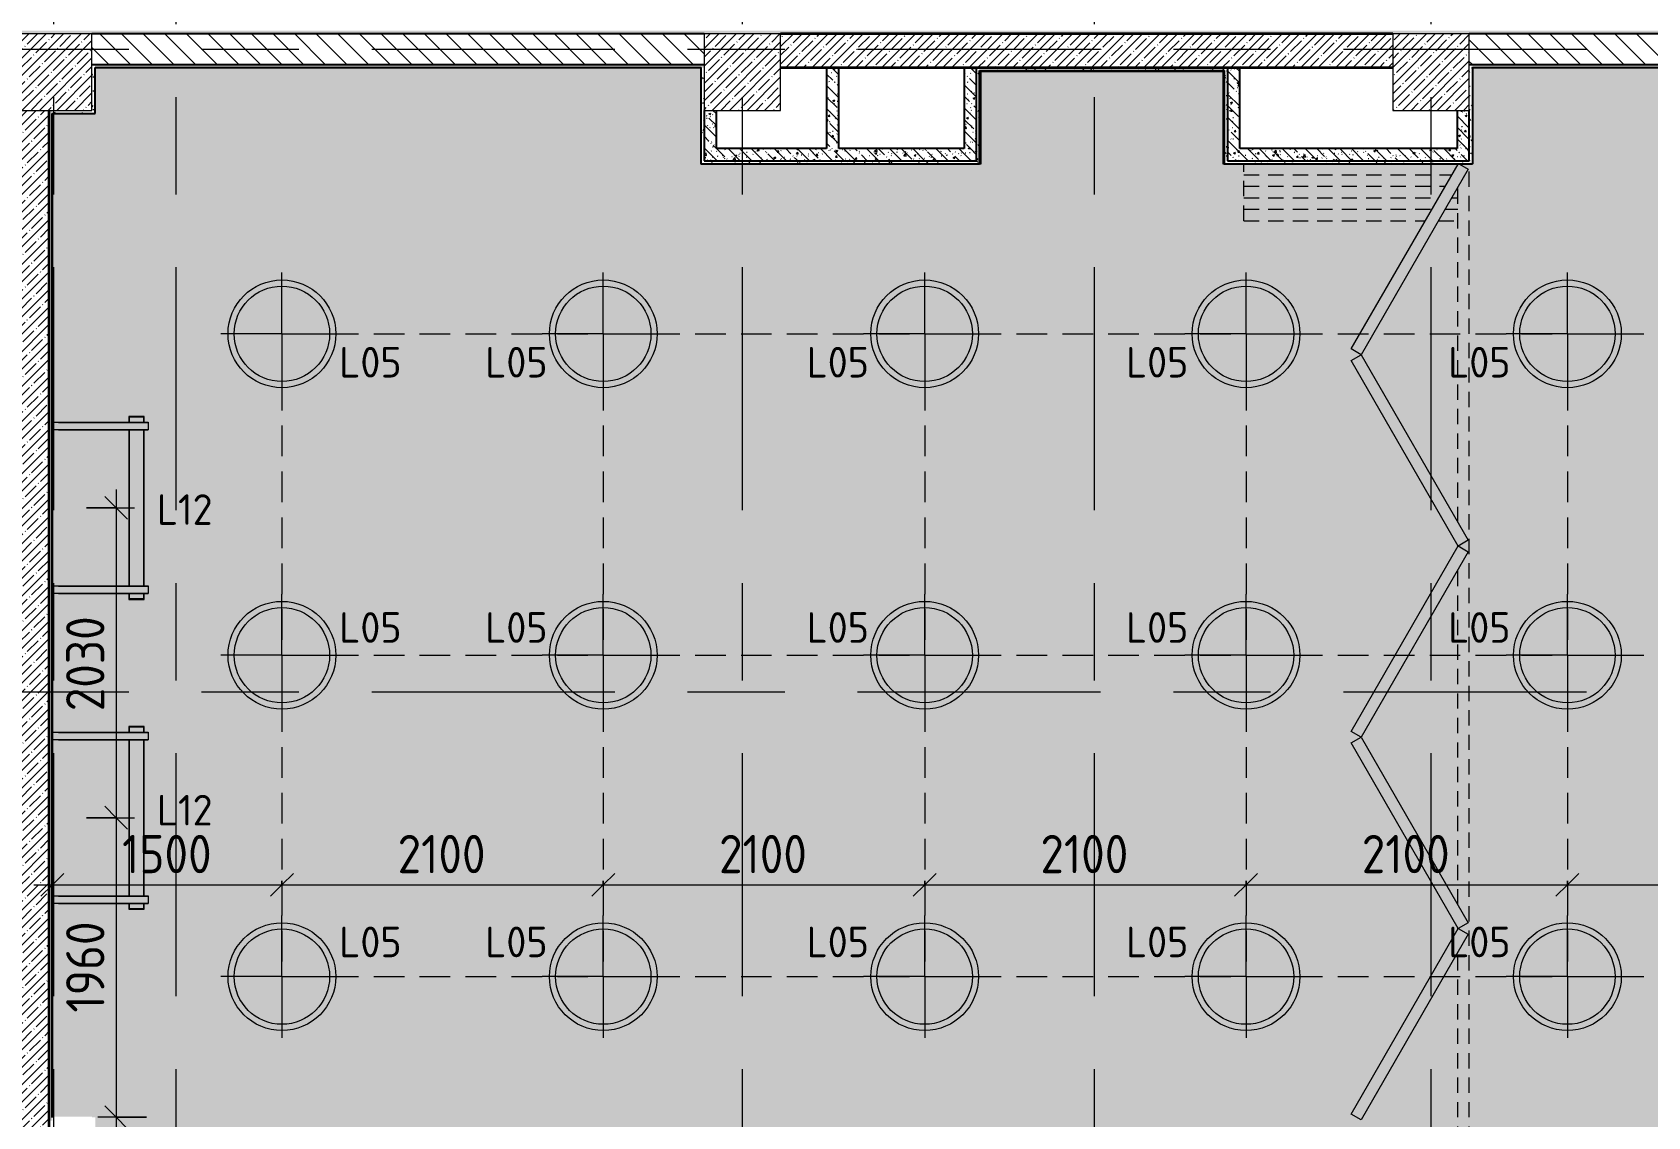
# Model space of a CAD drawing. Header units: millimetres. Extents: x 35802 to 233035, y -8553 to 29000.
# Drawn here: x 47520 to 58076, y 825 to 7910 of the extents above; entities that cross this region are included whole.
import ezdxf

# ---------------------------------------------------------------- set-up
doc = ezdxf.new("R2010")
doc.units = ezdxf.units.MM
for name, pattern in [('200_ШТРИХ__ш1_п0_6_', [160, 100, -60]), ('ADSK_Штрих_ш2 п1', [300, 200, -100]), ('Осевая', [3175, 635, -476.25, 1587.5, -476.25])]:
    doc.linetypes.add(name, pattern=pattern)
for name, color, linetype, lineweight in [('A-ANNO-DIMS', 7, 'Continuous', 9), ('A-ANNO-DIMS-100', 7, 'Continuous', 9), ('A-ANNO-NOTE', 7, 'Continuous', 9), ('A-DETL-1', 7, 'ADSK_Штрих_ш2 п1', 9), ('A-DOOR', 7, 'Continuous', 9), ('A-DOOR-2', 7, '200_ШТРИХ__ш1_п0_6_', 9), ('A-DOOR-FRAM', 7, 'Continuous', 9), ('E-LITE-EQPM-IDEN', 7, 'Continuous', 9), ('I-WALL', 7, 'Continuous', 9), ('S-COLS', 7, 'Continuous', 9), ('Оси-2', 7, 'Осевая', 9)]:
    doc.layers.add(name, color=color, linetype=linetype, lineweight=lineweight)
for name, color, linetype, lineweight, true_color in [('A-CLNG-1', 7, 'Continuous', 9, 0xc0c0c0), ('A-WALL-1', 7, 'Continuous', 35, 0x3c3c3c), ('A-WALL-2', 7, 'Continuous', 25, 0x3c3c3c), ('A-WALL-FNSH-2', 7, 'Continuous', 13, 0x3c3c3c), ('E-LITE-EQPM-1', 1, 'Continuous', 9, 0xff0000)]:
    doc.layers.add(name, color=color, linetype=linetype, lineweight=lineweight, true_color=true_color)
doc.layers.add('A-CLNG-PATT-1', color=7, linetype='Continuous', lineweight=9, transparency=1)
doc.styles.add('GOST Common', font='GOST_Common.ttf', dxfattribs={"height": 200})
doc.styles.add('ISOCPEUR', font='isocpeur.ttf', dxfattribs={"width": 0.9, "height": 250})
doc.dimstyles.new('ISO-2_5_0_9К_БОЛЬШОЙ', dxfattribs={"dimscale": 304.8, "dimtxt": 248.995294, "dimasz": 0.492126, "dimexe": 0.393701, "dimexo": 0.984252, "dimgap": 0, "dimtad": 1, "dimdec": 0, "dimrnd": 10, "dimzin": 0, "dimdsep": 46, "dimtxsty": 'ISOCPEUR', "dimblk1": 'OBLIQUE', "dimblk2": 'OBLIQUE', "dimsah": 1, "dimcen": 0.09, "dimdle": 0.393701, "dimazin": 0, "dimtfac": 1, "dimtdec": 4, "dimtix": 1, "dimtmove": 0, "dimatfit": 3, "dimfxl": 1, "dimtvp": 1, "dimtolj": 1, "dimtzin": 0, "dimarcsym": 2})
pattern_1 = [(45, (0, 0), (-57.02463, 57.02463), []), (45, (57.025, 0), (-57.02463, 57.02463), [100.806, -20.161, 3.353, -16.808])]
pattern_2 = [(135, (0, 0), (-70.71068, -70.71068), [])]
pattern_3 = [(135, (0, 0), (-75.43415, -75.43415), [106.68, -17.78, 3.556, -17.78]), (135, (0, 75.39), (-75.43415, -75.43415), []), (50, (0, 0), (127.52922, -11.15758), [13.335, -146.685]), (355, (0, 0), (-24.66966, 133.74002), [10.668, -117.348]), (100.451, (10.63, -0.93), (102.85973, 122.58178), [11.333, -124.663]), (46.184, (0, 35.56), (189.75516, -29.43036), [20.002, -220.027]), (96.636, (15.81, 33.1), (166.1822, 173.1996), [17, -186.995]), (351.184, (0, 35.56), (166.1839, 173.1976), [16.002, -176.022]), (21, (17.78, 26.67), (106.13027, -71.58603), [13.335, -146.685]), (326, (17.78, 26.67), (43.26188, 128.93175), [10.668, -117.348]), (71.451, (26.62, 20.7), (149.39198, 57.34505), [11.333, -124.663]), (37.5, (0, 0), (2.162228, 59.188357), [3.353, -112.573, 3.353, -115.773, -117.792]), (37.5, (0, 0), (2.162228, 59.188357), [-235.052, 3.353, -114.44]), (7.5, (0, 0), (46.77386, 70.12615), [3.353, -64.567, 3.353, -109.906, -44.894]), (7.5, (0, 0), (46.77386, 70.12615), [-181.178, 3.353, -41.542]), (327.5, (-39.65, 0), (94.91367, -4.010093), [3.353, -41.097, 3.353, -135.331, -184.023]), (327.5, (-39.65, 0), (94.91367, -4.010093), [-183.134, 3.353, -180.67]), (317.5, (-57.43, 0), (103.69057, 17.79882), [3.353, -54.432, 3.353, -88.748, -130.683]), (317.5, (-57.43, 0), (103.69057, 17.79882), [-149.885, 3.353, -127.33])]
pattern_4 = [(0, (0, 0), (121.92, 30.48), [10.058, -81.382, 10.058, -81.382, -487.68]), (0, (0, 0), (121.92, 30.48), [-182.88, 10.058, -172.822, 10.058, -81.382, -213.36]), (0, (0, 0), (121.92, 30.48), [-457.2, 10.058, -50.902, 10.058, -142.342]), (120, (45.72, 15.24), (-87.356454, 90.345817), [10.058, -81.382, 10.058, -81.382, -487.68]), (120, (45.72, 15.24), (-87.356454, 90.345817), [-182.88, 10.058, -172.822, 10.058, -81.382, -213.36]), (120, (45.72, 15.24), (-87.356454, 90.345817), [-457.2, 10.058, -50.902, 10.058, -142.342]), (240, (60.96, 76.2), (-34.563546, -120.825817), [10.058, -81.382, 10.058, -81.382, -487.68]), (240, (60.96, 76.2), (-34.563546, -120.825817), [-182.88, 10.058, -172.822, 10.058, -81.382, -213.36]), (240, (60.96, 76.2), (-34.563546, -120.825817), [-457.2, 10.058, -50.902, 10.058, -142.342])]

# ---------------------------------------------------------------- blocks, each defined once
blk = doc.blocks.new('BSC_Колонна _Прямоугольная - 500х500-V2-План расстановки осветительного оборудования 1 этажа в осях 12-23')
at = {"layer": 'S-COLS'}
h = blk.add_hatch(dxfattribs=at)
h.set_pattern_fill('FP_4', color=256, style=0, pattern_type=2)
h.set_pattern_definition([(45, (-47660, -7650), (-57.02463, 57.02463), []), (45, (-47602.975, -7650), (-57.02463, 57.02463), [100.806, -20.161, 3.353, -16.808])])
h.paths.add_polyline_path([(-250, -250), (250, -250), (250, 250), (-250, 250)])
for p, q in [((250, 250), (-250, 250)), ((-250, 250), (-250, -250)), ((250, -250), (250, 250)), ((-250, -250), (250, -250))]:
    blk.add_line(p, q, dxfattribs=at)
blk = doc.blocks.new('BSC_Колонна _Прямоугольная - 500х500-V3-План расстановки осветительного оборудования 1 этажа в осях 12-23')
at = {"layer": 'S-COLS'}
h = blk.add_hatch(dxfattribs=at)
h.set_pattern_fill('FP_5', color=256, style=0, pattern_type=2)
h.set_pattern_definition([(45, (-52160, -7650), (-57.02463, 57.02463), []), (45, (-52102.975, -7650), (-57.02463, 57.02463), [100.806, -20.161, 3.353, -16.808])])
h.paths.add_polyline_path([(-250, -250), (250, -250), (250, 250), (-250, 250)])
for p, q in [((250, 250), (-250, 250)), ((-250, 250), (-250, -250)), ((250, -250), (250, 250)), ((-250, -250), (250, -250))]:
    blk.add_line(p, q, dxfattribs=at)
blk = doc.blocks.new('DOR__перегородка__Прямоугольная - ТП-3_ Вн_ДПГ_6820х3300h-19315679-План расстановки осветительного оборудования 1 этажа в осях 12-23')
at = {"layer": 'A-DOOR-2'}
for p, q in [((6445, 1474), (6815, 1474)), ((6445, 1474), (6445, 288)), ((6520, 1474), (6520, 244)), ((6595, 1474), (6595, 201)), ((6670, 1474), (6670, 158)), ((6745, 1474), (6745, 114)), ((6445, 201), (6445, 75)), ((6520, 158), (6520, 75)), ((6595, 114), (6595, 75)), ((166, 75), (171, 75)), ((166, 0), (171, 0)), ((267, 75), (1664, 75)), ((267, 0), (6815, 0)), ((1814, 75), (1827, 75)), ((1977, 75), (4164, 75)), ((4314, 75), (4325, 75)), ((4475, 75), (6663, 75)), ((6813, 75), (6815, 75))]:
    blk.add_line(p, q, dxfattribs=at)
at = {"layer": 'A-DOOR-FRAM'}
for p, q in [((570, 707), (608, 772)), ((608, 772), (1820, 72)), ((1821, 72), (3033, 772)), ((3033, 772), (3071, 707)), ((3070, 707), (3107, 772)), ((3107, 772), (4320, 72)), ((4319, 72), (5532, 772)), ((5532, 772), (5569, 707)), ((5569, 707), (5607, 772)), ((5607, 772), (6815, 74)), ((1783, 7), (570, 707)), ((3071, 707), (1858, 7)), ((4282, 7), (3070, 707)), ((5569, 707), (4357, 7)), ((6781, 7), (5569, 707)), ((1820, 72), (1783, 7)), ((1858, 7), (1821, 72)), ((4320, 72), (4282, 7)), ((4357, 7), (4319, 72)), ((6815, 65), (6781, 7)), ((6816, 67), (6815, 65))]:
    blk.add_line(p, q, dxfattribs=at)
blk = doc.blocks.new('BSC_Колонна _Прямоугольная - 500х500-V17-План расстановки осветительного оборудования 1 этажа в осях 12-23')
at = {"layer": 'S-COLS'}
h = blk.add_hatch(dxfattribs=at)
h.set_pattern_fill('FP_25', color=256, style=0, pattern_type=2)
h.set_pattern_definition([(45, (-56660, -7650), (-57.02463, 57.02463), []), (45, (-56602.975, -7650), (-57.02463, 57.02463), [100.806, -20.161, 3.353, -16.808])])
h.paths.add_polyline_path([(-250, -250), (250, -250), (250, 250), (-250, 250)])
for p, q in [((250, 250), (-250, 250)), ((-250, 250), (-250, -250)), ((250, -250), (250, 250)), ((-250, -250), (250, -250))]:
    blk.add_line(p, q, dxfattribs=at)
blk = doc.blocks.new('E220 IP40 _школа доски 1195-100 IP40 аналог 1-36_ - V1-E0-00270-60000-4001839 _ V2-A0-PR00-00_2_0017_25 _Призма стандарт_-V47-План расстановки осветительного оборудования 1 этажа в осях 12-23')
at = {"layer": 'E-LITE-EQPM-1'}
for p, q in [((38781, 3318), (38781, 3268)), ((38781, 3318), (38821, 3318)), ((38783, 3270), (38783, 3316)), ((38821, 3316), (38783, 3316)), ((38821, 3318), (39406, 3318)), ((38821, 3316), (38821, 3318)), ((38821, 3316), (39406, 3316)), ((39381, 3355), (39281, 3355)), ((39281, 3355), (39281, 3318)), ((39379, 3352), (39283, 3352)), ((39283, 3352), (39283, 3318)), ((39283, 3318), (39283, 3352)), ((39283, 3352), (39379, 3352)), ((39379, 3318), (39379, 3352)), ((39379, 3352), (39379, 3318)), ((39381, 3318), (39381, 3355)), ((39406, 3318), (39406, 3316)), ((39406, 3316), (39406, 3270)), ((38821, 3268), (38781, 3268)), ((38783, 3270), (38821, 3270)), ((38821, 3270), (39406, 3270)), ((38821, 3268), (38821, 3270)), ((38821, 3268), (39406, 3268)), ((39281, 3268), (39281, 2248)), ((39283, 3268), (39283, 2248)), ((39283, 2248), (39283, 3268)), ((39379, 2248), (39379, 3268)), ((39379, 3268), (39379, 2248)), ((39381, 2248), (39381, 3268)), ((39406, 3270), (39406, 3268)), ((38781, 2248), (38781, 2198)), ((38781, 2248), (38821, 2248)), ((38783, 2200), (38783, 2246)), ((38821, 2246), (38783, 2246)), ((38821, 2248), (39406, 2248)), ((38821, 2246), (38821, 2248)), ((38821, 2246), (39406, 2246)), ((39406, 2248), (39406, 2246)), ((39406, 2246), (39406, 2200)), ((38821, 2198), (38781, 2198)), ((38783, 2200), (38821, 2200)), ((38821, 2200), (39406, 2200)), ((38821, 2198), (38821, 2200)), ((38821, 2198), (39406, 2198)), ((39281, 2198), (39281, 2160)), ((39281, 2160), (39381, 2160)), ((39283, 2198), (39283, 2163)), ((39283, 2163), (39283, 2198)), ((39283, 2163), (39379, 2163)), ((39379, 2163), (39283, 2163)), ((39379, 2163), (39379, 2198)), ((39379, 2198), (39379, 2163)), ((39381, 2160), (39381, 2198)), ((39406, 2200), (39406, 2198))]:
    blk.add_line(p, q, dxfattribs=at)
blk = doc.blocks.new('E220 IP40 _школа доски 1195-100 IP40 аналог 1-36_ - V1-E0-00270-60000-4001839 _ V2-A0-PR00-00_2_0017_25 _Призма стандарт_-V48-План расстановки осветительного оборудования 1 этажа в осях 12-23')
at = {"layer": 'E-LITE-EQPM-1'}
for p, q in [((47651, 3338), (47651, 3288)), ((47651, 3338), (47691, 3338)), ((47691, 3288), (47651, 3288)), ((47653, 3290), (47653, 3336)), ((47691, 3336), (47653, 3336)), ((47653, 3290), (47691, 3290)), ((47691, 3338), (48276, 3338)), ((47691, 3336), (47691, 3338)), ((47691, 3336), (48276, 3336)), ((47691, 3290), (48276, 3290)), ((47691, 3288), (47691, 3290)), ((47691, 3288), (48276, 3288)), ((48251, 3375), (48151, 3375)), ((48151, 3375), (48151, 3338)), ((48151, 3288), (48151, 2268)), ((48249, 3372), (48153, 3372)), ((48153, 3372), (48153, 3338)), ((48153, 3338), (48153, 3372)), ((48153, 3372), (48249, 3372)), ((48153, 3288), (48153, 2268)), ((48153, 2268), (48153, 3288)), ((48249, 3338), (48249, 3372)), ((48249, 3372), (48249, 3338)), ((48249, 2268), (48249, 3288)), ((48249, 3288), (48249, 2268)), ((48251, 3338), (48251, 3375)), ((48251, 2268), (48251, 3288)), ((48276, 3338), (48276, 3336)), ((48276, 3336), (48276, 3290)), ((48276, 3290), (48276, 3288)), ((47651, 2268), (47651, 2218)), ((47651, 2268), (47691, 2268)), ((47691, 2218), (47651, 2218)), ((47653, 2220), (47653, 2266)), ((47691, 2266), (47653, 2266)), ((47653, 2220), (47691, 2220)), ((47691, 2268), (48276, 2268)), ((47691, 2266), (47691, 2268)), ((47691, 2266), (48276, 2266)), ((47691, 2220), (48276, 2220)), ((47691, 2218), (47691, 2220)), ((47691, 2218), (48276, 2218)), ((48151, 2218), (48151, 2180)), ((48153, 2218), (48153, 2183)), ((48153, 2183), (48153, 2218)), ((48249, 2183), (48249, 2218)), ((48249, 2218), (48249, 2183)), ((48251, 2180), (48251, 2218)), ((48276, 2268), (48276, 2266)), ((48276, 2266), (48276, 2220)), ((48276, 2220), (48276, 2218)), ((48151, 2180), (48251, 2180)), ((48153, 2183), (48249, 2183)), ((48249, 2183), (48153, 2183))]:
    blk.add_line(p, q, dxfattribs=at)
blk = doc.blocks.new('DIMBLOCK176-План расстановки осветительного оборудования 1 этажа в осях 12-23')
at = {"layer": 'A-ANNO-DIMS-100'}
for p, q in [((47651, 2146), (47651, 2460)), ((47531, 2340), (49151, 2340)), ((47651, 2340), (47651, 2146)), ((49151, 2365), (49151, 2220)), ((49151, 2340), (49151, 2365))]:
    blk.add_line(p, q, dxfattribs=at)
at = {"layer": 'A-ANNO-DIMS-100', "lineweight": 20}
for p, q in [((47651, 2340), (47576, 2265)), ((47651, 2340), (47726, 2415)), ((49151, 2340), (49076, 2265)), ((49151, 2340), (49226, 2415))]:
    blk.add_line(p, q, dxfattribs=at)
at = {"layer": 'A-ANNO-DIMS-100', "color": 0, "insert": (48107, 2666), "char_height": 250, "width": 706.76, "attachment_point": 1, "line_spacing_factor": 1.149209, "style": 'ISOCPEUR'}
blk.add_mtext('1500', dxfattribs=at)
blk = doc.blocks.new('_Oblique')
at = {"color": 0, "linetype": 'ByBlock', "lineweight": -2}
blk.add_line((-0.5, -0.5), (0.5, 0.5), dxfattribs=at)
blk = doc.blocks.new('DIMBLOCK177-План расстановки осветительного оборудования 1 этажа в осях 12-23')
at = {"layer": 'A-ANNO-DIMS-100', "lineweight": 20}
for p, q in [((49151, 2340), (49076, 2265)), ((49151, 2340), (49226, 2415)), ((51251, 2340), (51176, 2265)), ((51251, 2340), (51326, 2415))]:
    blk.add_line(p, q, dxfattribs=at)
at = {"layer": 'A-ANNO-DIMS-100'}
for p, q in [((49151, 2365), (49151, 2220)), ((49151, 2340), (49151, 2365)), ((49151, 2340), (51251, 2340)), ((51251, 2365), (51251, 2220)), ((51251, 2340), (51251, 2365))]:
    blk.add_line(p, q, dxfattribs=at)
at = {"layer": 'A-ANNO-DIMS-100', "color": 0, "insert": (49907, 2666), "char_height": 250, "width": 706.76, "attachment_point": 1, "line_spacing_factor": 1.149209, "style": 'ISOCPEUR'}
blk.add_mtext('2100', dxfattribs=at)
blk = doc.blocks.new('DIMBLOCK178-План расстановки осветительного оборудования 1 этажа в осях 12-23')
at = {"layer": 'A-ANNO-DIMS-100', "lineweight": 20}
for p, q in [((51251, 2340), (51176, 2265)), ((51251, 2340), (51326, 2415)), ((53351, 2340), (53276, 2265)), ((53351, 2340), (53426, 2415))]:
    blk.add_line(p, q, dxfattribs=at)
at = {"layer": 'A-ANNO-DIMS-100'}
for p, q in [((51251, 2365), (51251, 2220)), ((51251, 2340), (51251, 2365)), ((51251, 2340), (53351, 2340)), ((53351, 2365), (53351, 2220)), ((53351, 2340), (53351, 2365))]:
    blk.add_line(p, q, dxfattribs=at)
at = {"layer": 'A-ANNO-DIMS-100', "color": 0, "insert": (52007, 2666), "char_height": 250, "width": 706.76, "attachment_point": 1, "line_spacing_factor": 1.149209, "style": 'ISOCPEUR'}
blk.add_mtext('2100', dxfattribs=at)
blk = doc.blocks.new('DIMBLOCK179-План расстановки осветительного оборудования 1 этажа в осях 12-23')
at = {"layer": 'A-ANNO-DIMS-100', "lineweight": 20}
for p, q in [((53351, 2340), (53276, 2265)), ((53351, 2340), (53426, 2415)), ((55451, 2340), (55376, 2265)), ((55451, 2340), (55526, 2415))]:
    blk.add_line(p, q, dxfattribs=at)
at = {"layer": 'A-ANNO-DIMS-100'}
for p, q in [((53351, 2365), (53351, 2220)), ((53351, 2340), (53351, 2365)), ((53351, 2340), (55451, 2340)), ((55451, 2365), (55451, 2220)), ((55451, 2340), (55451, 2365))]:
    blk.add_line(p, q, dxfattribs=at)
at = {"layer": 'A-ANNO-DIMS-100', "color": 0, "insert": (54107, 2666), "char_height": 250, "width": 706.76, "attachment_point": 1, "line_spacing_factor": 1.149209, "style": 'ISOCPEUR'}
blk.add_mtext('2100', dxfattribs=at)
blk = doc.blocks.new('DIMBLOCK180-План расстановки осветительного оборудования 1 этажа в осях 12-23')
at = {"layer": 'A-ANNO-DIMS-100', "lineweight": 20}
for p, q in [((55451, 2340), (55376, 2265)), ((55451, 2340), (55526, 2415)), ((57551, 2340), (57476, 2265)), ((57551, 2340), (57626, 2415))]:
    blk.add_line(p, q, dxfattribs=at)
at = {"layer": 'A-ANNO-DIMS-100'}
for p, q in [((55451, 2365), (55451, 2220)), ((55451, 2340), (55451, 2365)), ((55451, 2340), (57551, 2340)), ((57551, 2365), (57551, 2220)), ((57551, 2340), (57551, 2365))]:
    blk.add_line(p, q, dxfattribs=at)
at = {"layer": 'A-ANNO-DIMS-100', "color": 0, "insert": (56207, 2666), "char_height": 250, "width": 706.76, "attachment_point": 1, "line_spacing_factor": 1.149209, "style": 'ISOCPEUR'}
blk.add_mtext('2100', dxfattribs=at)
blk = doc.blocks.new('DIMBLOCK181-План расстановки осветительного оборудования 1 этажа в осях 12-23')
at = {"layer": 'A-ANNO-DIMS-100', "lineweight": 20}
for p, q in [((57551, 2340), (57476, 2265)), ((57551, 2340), (57626, 2415)), ((59651, 2340), (59576, 2265)), ((59651, 2340), (59726, 2415))]:
    blk.add_line(p, q, dxfattribs=at)
at = {"layer": 'A-ANNO-DIMS-100'}
for p, q in [((57551, 2365), (57551, 2220)), ((57551, 2340), (57551, 2365)), ((57551, 2340), (59651, 2340)), ((59651, 2365), (59651, 2220)), ((59651, 2340), (59651, 2365))]:
    blk.add_line(p, q, dxfattribs=at)
at = {"layer": 'A-ANNO-DIMS-100', "color": 0, "insert": (58307, 2666), "char_height": 250, "width": 706.76, "attachment_point": 1, "line_spacing_factor": 1.149209, "style": 'ISOCPEUR'}
blk.add_mtext('2100', dxfattribs=at)
blk = doc.blocks.new('DIMBLOCK203-План расстановки осветительного оборудования 1 этажа в осях 12-23')
at = {"layer": 'A-ANNO-DIMS-100', "lineweight": 20}
for p, q in [((48068, 4803), (47993, 4878)), ((48068, 4803), (48143, 4728)), ((48068, 2778), (47993, 2853)), ((48068, 2778), (48143, 2703))]:
    blk.add_line(p, q, dxfattribs=at)
at = {"layer": 'A-ANNO-DIMS-100'}
for p, q in [((48068, 4923), (48068, 2778)), ((47874, 4803), (48188, 4803)), ((48068, 4803), (47874, 4803)), ((47874, 2778), (48188, 2778)), ((48068, 2778), (47874, 2778))]:
    blk.add_line(p, q, dxfattribs=at)
at = {"layer": 'A-ANNO-DIMS-100', "color": 0, "insert": (47741, 3474), "char_height": 250, "width": 758.48, "attachment_point": 1, "rotation": 90, "line_spacing_factor": 1.149209, "style": 'ISOCPEUR'}
blk.add_mtext('2030', dxfattribs=at)
blk = doc.blocks.new('DIMBLOCK204-План расстановки осветительного оборудования 1 этажа в осях 12-23')
at = {"layer": 'A-ANNO-DIMS-100', "lineweight": 20}
for p, q in [((48068, 2778), (47993, 2853)), ((48068, 2778), (48143, 2703)), ((48068, 821), (47993, 896)), ((48068, 821), (48143, 746))]:
    blk.add_line(p, q, dxfattribs=at)
at = {"layer": 'A-ANNO-DIMS-100'}
for p, q in [((47874, 2778), (48188, 2778)), ((48068, 2778), (47874, 2778)), ((48068, 2778), (48068, 701)), ((48267, 821), (47948, 821)), ((48068, 821), (48267, 821))]:
    blk.add_line(p, q, dxfattribs=at)
at = {"layer": 'A-ANNO-DIMS-100', "color": 0, "insert": (47741, 1505), "char_height": 250, "width": 706.76, "attachment_point": 1, "rotation": 90, "line_spacing_factor": 1.149209, "style": 'ISOCPEUR'}
blk.add_mtext('1960', dxfattribs=at)

msp = doc.modelspace()

# ---------------------------------------------------------------- hatches: boundary and pattern name
at = {"layer": 'A-CLNG-PATT-1'}
h = msp.add_hatch(color=256, dxfattribs=at)
h.paths.add_polyline_path([(64400.9, 141), (65389, 141), (65389, 7659), (62211, 7659), (62211, 7049), (60889, 7049), (60889, 7679), (56931, 7679), (56931, 7049), (55309, 7049), (55309, 7659), (53711, 7659), (53711, 7049), (51889, 7049), (51889, 7679), (47931, 7679), (47931, 7379), (47651, 7379), (47651, 825), (47910, 825), (47910, 821), (47931, 821), (47931, 141), (51850.5, 141), (51850.5, 501), (52781, 501), (52781, 141), (56389, 141), (56389, 501), (57181, 501), (57181, 141), (60889, 141), (60889, 501), (61631, 501), (61631, 141), (62949.9, 141)])
h.paths.add_polyline_path([(60000, 7050), (58200, 7050), (58200, 7070), (58250, 7070), (58250, 7150), (59950, 7150), (59950, 7070), (60000, 7070)])
at = {"layer": 'I-WALL'}
h = msp.add_hatch(dxfattribs=at)
h.set_pattern_fill('FP_67', color=256, style=0, pattern_type=2)
h.set_pattern_definition(pattern_4)
h.paths.add_polyline_path([(75283.4, 7900), (75460, 7900), (75459, 7920), (38760, 7920), (38760, 7900), (74557.9, 7900)])
h = msp.add_hatch(dxfattribs=at)
h.set_pattern_fill('FP_20', color=256, style=0, pattern_type=2)
h.set_pattern_definition(pattern_2)
h.paths.add_polyline_path([(51910, 7700), (51910, 7900), (47910, 7900), (47910, 7700), (49890.9, 7700)])
h = msp.add_hatch(dxfattribs=at)
h.set_pattern_fill('FP_1', color=256, style=0, pattern_type=2)
h.set_pattern_definition(pattern_1)
h.paths.add_polyline_path([(56410, 7680), (56410, 7900), (52410, 7900), (52410, 7680), (55694.9, 7680)])
h = msp.add_hatch(dxfattribs=at)
h.set_pattern_fill('FP_20', color=256, style=0, pattern_type=2)
h.set_pattern_definition(pattern_2)
h.paths.add_polyline_path([(60910, 7700), (60910, 7900), (56910, 7900), (56910, 7700), (58596.9, 7700)])
h = msp.add_hatch(dxfattribs=at)
h.set_pattern_fill('FP_67', color=256, style=0, pattern_type=2)
h.set_pattern_definition(pattern_4)
h.paths.add_polyline_path([(47930, 7400), (47930, 7700), (47910, 7700), (47910, 7400)])
h = msp.add_hatch(dxfattribs=at)
h.set_pattern_fill('FP_67', color=256, style=0, pattern_type=2)
h.set_pattern_definition(pattern_4)
h.paths.add_polyline_path([(51890, 7680), (51910, 7680), (51910, 7700), (47930, 7700), (47930, 7680), (49890.9, 7680)])
h = msp.add_hatch(dxfattribs=at)
h.set_pattern_fill('FP_67', color=256, style=0, pattern_type=2)
h.set_pattern_definition(pattern_4)
h.paths.add_polyline_path([(51910, 7050), (51910, 7680), (51890, 7679), (51890, 7050)])
h = msp.add_hatch(dxfattribs=at)
h.set_pattern_fill('FP_21', color=256, style=0, pattern_type=2)
h.set_pattern_definition(pattern_3)
h.paths.add_polyline_path([(52790, 7150), (52790, 7680), (52710, 7680), (52710, 7150)])
h = msp.add_hatch(dxfattribs=at)
h.set_pattern_fill('FP_21', color=256, style=0, pattern_type=2)
h.set_pattern_definition(pattern_3)
h.paths.add_polyline_path([(53690, 7150), (53690, 7680), (53610, 7680), (53610, 7150)])
h = msp.add_hatch(dxfattribs=at)
h.set_pattern_fill('FP_67', color=256, style=0, pattern_type=2)
h.set_pattern_definition(pattern_4)
h.paths.add_polyline_path([(53710, 7070), (53710, 7680), (53690, 7680), (53690, 7070)])
h = msp.add_hatch(dxfattribs=at)
h.set_pattern_fill('FP_67', color=256, style=0, pattern_type=2)
h.set_pattern_definition(pattern_4)
h.paths.add_polyline_path([(55310, 7660), (55330, 7660), (55330, 7680), (53710, 7680), (53711, 7660), (54243.9, 7660)])
h = msp.add_hatch(dxfattribs=at)
h.set_pattern_fill('FP_67', color=256, style=0, pattern_type=2)
h.set_pattern_definition(pattern_4)
h.paths.add_polyline_path([(55310, 7050), (55330, 7050), (55330, 7660), (55310, 7659)])
h = msp.add_hatch(dxfattribs=at)
h.set_pattern_fill('FP_21', color=256, style=0, pattern_type=2)
h.set_pattern_definition(pattern_3)
h.paths.add_polyline_path([(55410, 7070), (55410, 7680), (55330, 7680), (55330, 7070)])
h = msp.add_hatch(dxfattribs=at)
h.set_pattern_fill('FP_67', color=256, style=0, pattern_type=2)
h.set_pattern_definition(pattern_4)
h.paths.add_polyline_path([(56930, 7070), (56930, 7700), (56910, 7700), (56910, 7070)])
h = msp.add_hatch(dxfattribs=at)
h.set_pattern_fill('FP_67', color=256, style=0, pattern_type=2)
h.set_pattern_definition(pattern_4)
h.paths.add_polyline_path([(60890, 7680), (60910, 7680), (60910, 7700), (56930, 7700), (56931, 7680), (60889, 7680)])
h = msp.add_hatch(dxfattribs=at)
h.set_pattern_fill('FP_1', color=256, style=0, pattern_type=2)
h.set_pattern_definition(pattern_1)
h.paths.add_polyline_path([(47410, 400), (47630, 400), (47630, 7400), (47410, 7400), (47410, 713.5)])
h = msp.add_hatch(dxfattribs=at)
h.set_pattern_fill('FP_67', color=256, style=0, pattern_type=2)
h.set_pattern_definition(pattern_4)
h.paths.add_polyline_path([(47630, 800), (47650, 800), (47650, 7400), (47630, 7400), (47630, 825)])
h = msp.add_hatch(dxfattribs=at)
h.set_pattern_fill('FP_67', color=256, style=0, pattern_type=2)
h.set_pattern_definition(pattern_4)
h.paths.add_polyline_path([(47910, 7380), (47930, 7380), (47930, 7400), (47650, 7400), (47650, 7380)])
h = msp.add_hatch(dxfattribs=at)
h.set_pattern_fill('FP_21', color=256, style=0, pattern_type=2)
h.set_pattern_definition(pattern_3)
h.paths.add_polyline_path([(51990, 7070), (51990, 7400), (51910, 7400), (51910, 7070)])
h = msp.add_hatch(dxfattribs=at)
h.set_pattern_fill('FP_21', color=256, style=0, pattern_type=2)
h.set_pattern_definition(pattern_3)
h.paths.add_polyline_path([(56910, 7150), (56910, 7400), (56830, 7400), (56830, 7150)])
h = msp.add_hatch(dxfattribs=at)
h.set_pattern_fill('FP_21', color=256, style=0, pattern_type=2)
h.set_pattern_definition(pattern_3)
h.paths.add_polyline_path([(53690, 7070), (53690, 7150), (51990, 7150), (51990, 7070), (52792.9, 7070)])
h = msp.add_hatch(dxfattribs=at)
h.set_pattern_fill('FP_21', color=256, style=0, pattern_type=2)
h.set_pattern_definition(pattern_3)
h.paths.add_polyline_path([(56910, 7070), (56910, 7150), (55410, 7150), (55410, 7070), (55694.9, 7070)])
h = msp.add_hatch(dxfattribs=at)
h.set_pattern_fill('FP_67', color=256, style=0, pattern_type=2)
h.set_pattern_definition(pattern_4)
h.paths.add_polyline_path([(51910, 7050), (53710, 7050), (53710, 7070), (51910, 7070)])
h = msp.add_hatch(dxfattribs=at)
h.set_pattern_fill('FP_67', color=256, style=0, pattern_type=2)
h.set_pattern_definition(pattern_4)
h.paths.add_polyline_path([(55330, 7050), (56930, 7050), (56930, 7070), (55330, 7070)])

# ---------------------------------------------------------------- linework, layer by layer
at = {"layer": 'A-ANNO-NOTE'}
for p, q in [((49151, 5940), (49151, 6340)), ((51251, 5940), (51251, 6340)), ((53351, 5940), (53351, 6340)), ((55451, 5940), (55451, 6340)), ((57551, 5940), (57551, 6340)), ((49151, 5940), (48751, 5940)), ((49151, 5940), (49151, 5540)), ((49151, 5940), (49551, 5940)), ((51251, 5940), (50851, 5940)), ((51251, 5940), (51251, 5540)), ((51251, 5940), (51651, 5940)), ((53351, 5940), (52951, 5940)), ((53351, 5940), (53351, 5540)), ((53351, 5940), (53751, 5940)), ((55451, 5940), (55051, 5940)), ((55451, 5940), (55451, 5540)), ((55451, 5940), (55851, 5940)), ((57551, 5940), (57151, 5940)), ((57551, 5940), (57551, 5540)), ((57551, 5940), (57951, 5940)), ((49151, 3840), (49151, 4240)), ((51251, 3840), (51251, 4240)), ((53351, 3840), (53351, 4240)), ((55451, 3840), (55451, 4240)), ((57551, 3840), (57551, 4240)), ((49151, 3840), (48751, 3840)), ((49151, 3840), (49151, 3440)), ((49151, 3840), (49551, 3840)), ((51251, 3840), (50851, 3840)), ((51251, 3840), (51251, 3440)), ((51251, 3840), (51651, 3840)), ((53351, 3840), (52951, 3840)), ((53351, 3840), (53351, 3440)), ((53351, 3840), (53751, 3840)), ((55451, 3840), (55051, 3840)), ((55451, 3840), (55451, 3440)), ((55451, 3840), (55851, 3840)), ((57551, 3840), (57151, 3840)), ((57551, 3840), (57551, 3440)), ((57551, 3840), (57951, 3840)), ((49151, 1740), (49151, 2140)), ((51251, 1740), (51251, 2140)), ((53351, 1740), (53351, 2140)), ((55451, 1740), (55451, 2140)), ((57551, 1740), (57551, 2140)), ((49151, 1740), (48751, 1740)), ((49151, 1740), (49151, 1340)), ((49151, 1740), (49551, 1740)), ((51251, 1740), (50851, 1740)), ((51251, 1740), (51251, 1340)), ((51251, 1740), (51651, 1740)), ((53351, 1740), (52951, 1740)), ((53351, 1740), (53351, 1340)), ((53351, 1740), (53751, 1740)), ((55451, 1740), (55051, 1740)), ((55451, 1740), (55451, 1340)), ((55451, 1740), (55851, 1740)), ((57551, 1740), (57151, 1740)), ((57551, 1740), (57551, 1340)), ((57551, 1740), (57951, 1740))]:
    msp.add_line(p, q, dxfattribs=at)
for centre, radius in [((49151, 5940), 352), ((49151, 5940), 311.5), ((51251, 5940), 352), ((51251, 5940), 311.5), ((53351, 5940), 352), ((53351, 5940), 311.5), ((55451, 5940), 352), ((55451, 5940), 311.5), ((57551, 5940), 352), ((57551, 5940), 311.5), ((49151, 3840), 352), ((49151, 3840), 311.5), ((51251, 3840), 352), ((51251, 3840), 311.5), ((53351, 3840), 352), ((53351, 3840), 311.5), ((55451, 3840), 352), ((55451, 3840), 311.5), ((57551, 3840), 352), ((57551, 3840), 311.5), ((49151, 1740), 352), ((49151, 1740), 311.5), ((51251, 1740), 352), ((51251, 1740), 311.5), ((53351, 1740), 352), ((53351, 1740), 311.5), ((55451, 1740), 352), ((55451, 1740), 311.5), ((57551, 1740), 352), ((57551, 1740), 311.5)]:
    msp.add_circle(centre, radius, dxfattribs=at)
at = {"layer": 'A-CLNG-1'}
for p, q in [((53711, 7049), (51890, 7049)), ((53711, 7050), (53711, 7049)), ((56931, 7050), (56931, 7049))]:
    msp.add_line(p, q, dxfattribs=at)
at = {"layer": 'A-DETL-1'}
for p, q in [((49151, 5940), (63851, 5940)), ((49151, 5940), (49151, 1740)), ((51251, 5940), (51251, 1740)), ((53351, 5940), (53351, 1740)), ((55451, 5940), (55451, 1740)), ((57551, 5940), (57551, 1740)), ((49151, 3840), (63851, 3840)), ((49151, 1740), (63851, 1740))]:
    msp.add_line(p, q, dxfattribs=at)
at = {"layer": 'A-WALL-1'}
for p, q in [((56410, 7900), (52410, 7900)), ((52410, 7680), (56410, 7680)), ((47630, 400), (47630, 7400))]:
    msp.add_line(p, q, dxfattribs=at)
at = {"layer": 'A-WALL-2'}
for p, q in [((51910, 7900), (47910, 7900)), ((60910, 7900), (56910, 7900)), ((47910, 7700), (51910, 7700)), ((47930, 7380), (47930, 7680)), ((47930, 7680), (51890, 7680)), ((51890, 7050), (51890, 7680)), ((52710, 7680), (52710, 7150)), ((52790, 7150), (52790, 7680)), ((53610, 7680), (53610, 7150)), ((53690, 7070), (53690, 7680)), ((53710, 7050), (53710, 7660)), ((53710, 7660), (55310, 7660)), ((55310, 7050), (55310, 7660)), ((55330, 7680), (55330, 7070)), ((55410, 7150), (55410, 7680)), ((56910, 7700), (60910, 7700)), ((56930, 7680), (60890, 7680)), ((56930, 7680), (56930, 7050)), ((51910, 7400), (51910, 7070)), ((51990, 7150), (51990, 7400)), ((56830, 7400), (56830, 7150)), ((56910, 7070), (56910, 7400)), ((47650, 820), (47650, 7380)), ((47650, 7380), (47930, 7380)), ((52710, 7150), (51990, 7150)), ((53610, 7150), (52790, 7150)), ((56830, 7150), (55410, 7150)), ((51890, 7050), (53710, 7050)), ((51910, 7070), (53690, 7070)), ((55310, 7050), (56930, 7050)), ((55330, 7070), (56910, 7070))]:
    msp.add_line(p, q, dxfattribs=at)
at = {"layer": 'A-WALL-FNSH-2'}
for p, q in [((51889, 7679), (51889, 7049)), ((51890, 7679), (51889, 7679)), ((53711, 7050), (53711, 7660)), ((55309, 7659), (55309, 7049)), ((55310, 7659), (55309, 7659)), ((56931, 7050), (56931, 7680)), ((51889, 7049), (51890, 7049)), ((51890, 7049), (51890, 7050)), ((53710, 7050), (53711, 7050)), ((55309, 7049), (55310, 7049)), ((55310, 7049), (55310, 7050)), ((56930, 7050), (56931, 7050))]:
    msp.add_line(p, q, dxfattribs=at)
at = {"layer": 'I-WALL'}
for p, q in [((51889, 7679), (47931, 7679)), ((47931, 7679), (47931, 7379)), ((55309, 7659), (53711, 7659)), ((55302, 7652), (53718, 7652)), ((53718, 7652), (53718, 7049)), ((53910, 7660), (53910, 7659)), ((55110, 7659), (55110, 7660)), ((55302, 7049), (55302, 7652)), ((60889, 7679), (56931, 7679)), ((47931, 7379), (47651, 7379)), ((47651, 7379), (47651, 825)), ((53718, 7049), (53711, 7049)), ((55309, 7049), (55302, 7049)), ((56931, 7049), (55310, 7049))]:
    msp.add_line(p, q, dxfattribs=at)
at = {"layer": 'Оси-2'}
for p, q in [((47660, 501), (47660, 24898.1)), ((48460, 501), (48460, 24898.1)), ((52160, 501), (52160, 24898.1)), ((54460, 501), (54460, 24898.1)), ((56660, 501), (56660, 24898.1)), ((39101.6, 7800), (82250, 7800)), ((39101.6, 3600), (82250, 3600))]:
    msp.add_line(p, q, dxfattribs=at)

# ---------------------------------------------------------------- block references
at = {"layer": 'A-DOOR', "rotation": 89.99999999999955}
msp.add_blockref('DOR__перегородка__Прямоугольная - ТП-3_ Вн_ДПГ_6820х3300h-19315679-План расстановки осветительного оборудования 1 этажа в осях 12-23', (56910, 233.9), dxfattribs=at)
at = {"layer": 'E-LITE-EQPM-1'}
for name, p in [('E220 IP40 _школа доски 1195-100 IP40 аналог 1-36_ - V1-E0-00270-60000-4001839 _ V2-A0-PR00-00_2_0017_25 _Призма стандарт_-V47-План расстановки осветительного оборудования 1 этажа в осях 12-23', (8870, 2045)), ('E220 IP40 _школа доски 1195-100 IP40 аналог 1-36_ - V1-E0-00270-60000-4001839 _ V2-A0-PR00-00_2_0017_25 _Призма стандарт_-V48-План расстановки осветительного оборудования 1 этажа в осях 12-23', (0, 0))]:
    msp.add_blockref(name, p, dxfattribs=at)
at = {"layer": 'S-COLS'}
for name, p in [('BSC_Колонна _Прямоугольная - 500х500-V2-План расстановки осветительного оборудования 1 этажа в осях 12-23', (47660, 7650)), ('BSC_Колонна _Прямоугольная - 500х500-V3-План расстановки осветительного оборудования 1 этажа в осях 12-23', (52160, 7650)), ('BSC_Колонна _Прямоугольная - 500х500-V17-План расстановки осветительного оборудования 1 этажа в осях 12-23', (56660, 7650))]:
    msp.add_blockref(name, p, dxfattribs=at)

# ---------------------------------------------------------------- texts
at = {"layer": 'E-LITE-EQPM-IDEN', "char_height": 200, "attachment_point": 1, "style": 'GOST Common'}
for s, insert, width in [('L05', (49526.2, 5854.6), 529.114), ('L05', (50480.2, 5854.6), 529.114), ('L05', (52580.2, 5854.6), 529.114), ('L05', (54667, 5854.6), 529.114), ('L05', (56772.4, 5854.6), 529.114), ('L12', (48334.8, 4891.8), 472.996), ('L05', (49526.2, 4121.5), 529.114), ('L05', (50480.2, 4121.5), 529.114), ('L05', (52580.2, 4121.5), 529.114), ('L05', (54667, 4121.5), 529.114), ('L05', (56772.4, 4121.5), 529.114), ('L12', (48334.8, 2927.8), 472.996), ('L05', (49526.2, 2066.9), 529.114), ('L05', (50480.2, 2066.9), 529.114), ('L05', (52580.2, 2066.9), 529.114), ('L05', (54667, 2066.9), 529.114), ('L05', (56772.4, 2066.9), 529.114)]:
    msp.add_mtext(s, dxfattribs=dict(at, insert=insert, width=width))

# ---------------------------------------------------------------- dimensions: what is measured, and where the dimension line sits
at = {"layer": 'A-ANNO-DIMS'}
for base, p1, p2, override, picture, middle in [((48067.8, 2777.5), (48173.9, 4802.5), (48173.9, 2777.5), {"dimpost": '<>', "dimfxl": 2025}, 'DIMBLOCK203-План расстановки осветительного оборудования 1 этажа в осях 12-23', (47942.8, 3790)), ((48067.8113, 821.0484), (48173.8773, 2777.5299), (47967.222, 821.0484), {"dimpost": '<>', "dimfxl": 1967.365365}, 'DIMBLOCK204-План расстановки осветительного оборудования 1 этажа в осях 12-23', (47942.8113, 1799.2892))]:
    dim = msp.add_linear_dim(base=base, p1=p1, p2=p2, angle=90, dimstyle='ISO-2_5_0_9К_БОЛЬШОЙ', override=override, dxfattribs=at)
    dim.commit()
    dim.dimension.update_dxf_attribs({"geometry": picture, "text_midpoint": middle})
for base, p1, p2, override, picture, middle in [((49151, 2339.9), (47651, 2445.9), (49151, 2065.4), {"dimpost": '<>', "dimfxl": 1547.51854}, 'DIMBLOCK176-План расстановки осветительного оборудования 1 этажа в осях 12-23', (48401, 2464.9)), ((51251, 2339.9), (49151, 2065.4), (51251, 2065.4), {"dimpost": '<>', "dimfxl": 2100}, 'DIMBLOCK177-План расстановки осветительного оборудования 1 этажа в осях 12-23', (50201, 2464.9)), ((53351, 2339.9), (51251, 2065.4), (53351, 2065.4), {"dimpost": '<>', "dimfxl": 2100}, 'DIMBLOCK178-План расстановки осветительного оборудования 1 этажа в осях 12-23', (52301, 2464.9)), ((55451, 2339.9), (53351, 2065.4), (55451, 2065.4), {"dimpost": '<>', "dimfxl": 2100}, 'DIMBLOCK179-План расстановки осветительного оборудования 1 этажа в осях 12-23', (54401, 2464.9)), ((57551, 2339.9), (55451, 2065.4), (57551, 2065.4), {"dimpost": '<>', "dimfxl": 2100}, 'DIMBLOCK180-План расстановки осветительного оборудования 1 этажа в осях 12-23', (56501, 2464.9)), ((59651, 2339.9), (57551, 2065.4), (59651, 2065.4), {"dimpost": '<>', "dimfxl": 2100}, 'DIMBLOCK181-План расстановки осветительного оборудования 1 этажа в осях 12-23', (58601, 2464.9))]:
    dim = msp.add_linear_dim(base=base, p1=p1, p2=p2, dimstyle='ISO-2_5_0_9К_БОЛЬШОЙ', override=override, dxfattribs=at)
    dim.commit()
    dim.dimension.update_dxf_attribs({"geometry": picture, "text_midpoint": middle})

doc.saveas('drawing.dxf')
